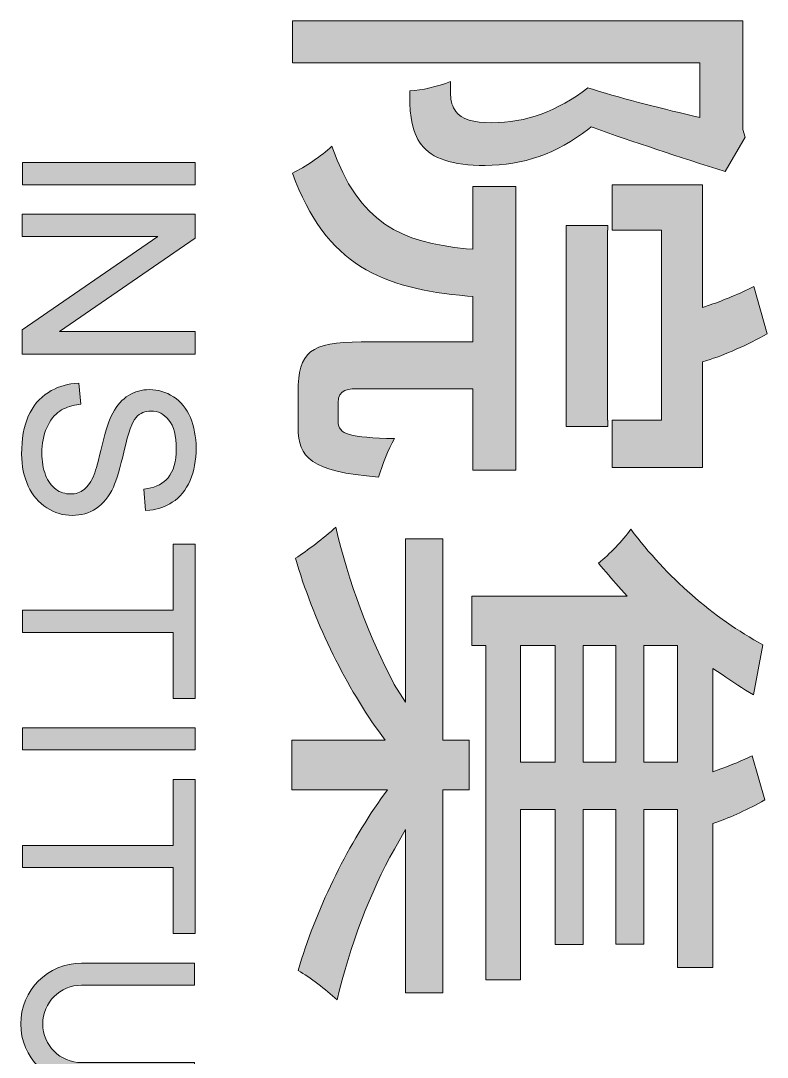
# Model space of a CAD drawing. Header units: millimetres. Extents: x 434053 to 1059003, y -2417481 to 936527.
# Drawn here: x 657312 to 657610.1, y -1955652.5 to -1955238.5 of the extents above; entities that cross this region are included whole.
import ezdxf

# ---------------------------------------------------------------- set-up
doc = ezdxf.new("R2010")
doc.units = ezdxf.units.MM
doc.header["$LTSCALE"] = 1000
doc.header["$MEASUREMENT"] = 0
doc.layers.add('_U+56FE_U+5C42 1', color=7, linetype='Continuous')
doc.layers.add('图框层', color=3, linetype='Continuous')

# ---------------------------------------------------------------- blocks, each defined once
blk = doc.blocks.new('asdfgafglogo2021h')
at = {"layer": '_U+56FE_U+5C42 1'}
h = blk.add_hatch(color=256, dxfattribs=at)
h.dxf.hatch_style = 2
edge = h.paths.add_edge_path()
edge.add_spline(control_points=[(395980.52, -17524.85), (395980.52, -17524.85), (395984.36, -17524.85), (395984.36, -17524.85), (395984.36, -17524.85), (395984.36, -17485.52), (395984.36, -17485.52), (395984.36, -17485.52), (396136.11, -17485.52), (396136.11, -17485.52), (396136.11, -17485.52), (396136.11, -17524.85), (396136.11, -17524.85), (396136.11, -17524.85), (396141.21, -17524.85), (396141.21, -17524.85), (396141.21, -17524.85), (396141.21, -17524.81), (396141.21, -17524.81), (396141.21, -17524.81), (396173.9, -17524.81), (396173.9, -17524.81), (396173.9, -17524.81), (396173.9, -17452.7), (396173.9, -17452.7), (396173.9, -17452.7), (396089.44, -17452.7), (396089.44, -17452.7), (396089.44, -17452.7), (396088.44, -17449.33), (396088.44, -17449.33), (396084.29, -17435.43), (396075.88, -17416.41), (396067.1, -17400.96), (396067.1, -17400.96), (396029.36, -17411.65), (396029.36, -17411.65), (396035.08, -17423.25), (396040.2, -17435.43), (396044, -17446.48), (396044, -17446.48), (396046.14, -17452.7), (396046.14, -17452.7), (396046.14, -17452.7), (395948.23, -17452.7), (395948.23, -17452.7), (395948.23, -17452.7), (395948.23, -17524.81), (395948.23, -17524.81), (395948.23, -17524.81), (395980.52, -17524.81), (395980.52, -17524.81), (395980.52, -17524.81), (395980.52, -17524.85), (395980.52, -17524.85)], knot_values=[0, 0, 0, 0, 1, 1, 1, 2, 2, 2, 3, 3, 3, 4, 4, 4, 5, 5, 5, 6, 6, 6, 7, 7, 7, 8, 8, 8, 9, 9, 9, 10, 10, 10, 11, 11, 11, 12, 12, 12, 13, 13, 13, 14, 14, 14, 15, 15, 15, 16, 16, 16, 17, 17, 17, 18, 18, 18, 18], degree=3, periodic=0)
h = blk.add_hatch(color=256, dxfattribs=at)
h.dxf.hatch_style = 2
edge = h.paths.add_edge_path()
edge.add_spline(control_points=[(396391.79, -17780.56), (396391.79, -17780.56), (396391.79, -17706.18), (396391.79, -17706.18), (396391.79, -17706.18), (396384.36, -17711.52), (396384.36, -17711.52), (396345.89, -17739.1), (396294.55, -17763.68), (396246.39, -17777.71), (396240.22, -17768.25), (396230.55, -17755.46), (396221.57, -17745.48), (396264.78, -17735.53), (396310.09, -17718.72), (396347.12, -17698.79), (396347.12, -17698.79), (396361.27, -17689.95), (396361.27, -17689.95), (396361.27, -17689.95), (396230.81, -17689.95), (396230.81, -17689.95), (396230.81, -17689.95), (396230.81, -17660.01), (396230.81, -17660.01), (396230.81, -17660.01), (396391.79, -17660.01), (396391.79, -17660.01), (396391.79, -17660.01), (396391.79, -17638.92), (396391.79, -17638.92), (396391.79, -17638.92), (396431.24, -17638.92), (396431.24, -17638.92), (396431.24, -17638.92), (396431.24, -17660.01), (396431.24, -17660.01), (396431.24, -17660.01), (396593.45, -17660.01), (396593.45, -17660.01), (396593.45, -17660.01), (396593.45, -17689.95), (396593.45, -17689.95), (396593.45, -17689.95), (396463.07, -17689.95), (396463.07, -17689.95), (396463.07, -17689.95), (396478.73, -17698.76), (396478.73, -17698.76), (396512.59, -17717.78), (396556.07, -17734.27), (396599.19, -17744.51), (396590.72, -17753.61), (396581.34, -17765.92), (396575.62, -17775.61), (396528.24, -17761.74), (396477.31, -17737.15), (396438.67, -17709.45), (396438.67, -17709.45), (396431.24, -17704.11), (396431.24, -17704.11), (396431.24, -17704.11), (396431.24, -17780.56), (396431.24, -17780.56), (396431.24, -17780.56), (396391.79, -17780.56), (396391.79, -17780.56)], knot_values=[0, 0, 0, 0, 1, 1, 1, 2, 2, 2, 3, 3, 3, 4, 4, 4, 5, 5, 5, 6, 6, 6, 7, 7, 7, 8, 8, 8, 9, 9, 9, 10, 10, 10, 11, 11, 11, 12, 12, 12, 13, 13, 13, 14, 14, 14, 15, 15, 15, 16, 16, 16, 17, 17, 17, 18, 18, 18, 19, 19, 19, 20, 20, 20, 21, 21, 21, 22, 22, 22, 22], degree=3, periodic=0)
edge = h.paths.add_edge_path()
edge.add_spline(control_points=[(396276.75, -17636.98), (396276.75, -17636.98), (396276.75, -17512.86), (396276.75, -17512.86), (396276.75, -17512.86), (396268.93, -17519.79), (396268.93, -17519.79), (396262.75, -17525.3), (396256.56, -17530.52), (396250.39, -17535.67), (396243.11, -17526.92), (396232.46, -17516.49), (396223.24, -17509.85), (396261.09, -17481.63), (396294.34, -17443.69), (396315.55, -17404.42), (396315.55, -17404.42), (396355.56, -17412.04), (396355.56, -17412.04), (396350.42, -17420.39), (396345.01, -17428.72), (396339.34, -17437.05), (396339.34, -17437.05), (396334.34, -17444.4), (396334.34, -17444.4), (396334.34, -17444.4), (396416.97, -17444.4), (396416.97, -17444.4), (396416.97, -17444.4), (396414.7, -17438.12), (396414.7, -17438.12), (396411.59, -17429.5), (396407.91, -17420.85), (396404.14, -17412.94), (396404.14, -17412.94), (396439.47, -17403), (396439.47, -17403), (396446.84, -17416.15), (396453.35, -17430.21), (396457.16, -17441.23), (396457.16, -17441.23), (396458.24, -17444.4), (396458.24, -17444.4), (396458.24, -17444.4), (396573.19, -17444.4), (396573.19, -17444.4), (396573.19, -17444.4), (396573.19, -17472.69), (396573.19, -17472.69), (396573.19, -17472.69), (396446.97, -17472.69), (396446.97, -17472.69), (396446.97, -17472.69), (396446.97, -17499.45), (396446.97, -17499.45), (396446.97, -17499.45), (396554.56, -17499.45), (396554.56, -17499.45), (396554.56, -17499.45), (396554.56, -17521.93), (396554.56, -17521.93), (396554.56, -17521.93), (396446.97, -17521.93), (396446.97, -17521.93), (396446.97, -17521.93), (396446.97, -17547.88), (396446.97, -17547.88), (396446.97, -17547.88), (396554.97, -17547.88), (396554.97, -17547.88), (396554.97, -17547.88), (396554.97, -17570.33), (396554.97, -17570.33), (396554.97, -17570.33), (396446.97, -17570.33), (396446.97, -17570.33), (396446.97, -17570.33), (396446.97, -17597.94), (396446.97, -17597.94), (396446.97, -17597.94), (396583.12, -17597.94), (396583.12, -17597.94), (396583.12, -17597.94), (396583.12, -17625.8), (396583.12, -17625.8), (396583.12, -17625.8), (396316.19, -17625.8), (396316.19, -17625.8), (396316.19, -17625.8), (396316.19, -17636.98), (396316.19, -17636.98), (396316.19, -17636.98), (396276.75, -17636.98), (396276.75, -17636.98)], knot_values=[0, 0, 0, 0, 1, 1, 1, 2, 2, 2, 3, 3, 3, 4, 4, 4, 5, 5, 5, 6, 6, 6, 7, 7, 7, 8, 8, 8, 9, 9, 9, 10, 10, 10, 11, 11, 11, 12, 12, 12, 13, 13, 13, 14, 14, 14, 15, 15, 15, 16, 16, 16, 17, 17, 17, 18, 18, 18, 19, 19, 19, 20, 20, 20, 21, 21, 21, 22, 22, 22, 23, 23, 23, 24, 24, 24, 25, 25, 25, 26, 26, 26, 27, 27, 27, 28, 28, 28, 29, 29, 29, 30, 30, 30, 31, 31, 31, 31], degree=3, periodic=0)
h.paths.add_polyline_path([(396316.19, -17597.94), (396409.18, -17597.94), (396409.18, -17570.33), (396316.19, -17570.33)])
h.paths.add_polyline_path([(396316.19, -17547.88), (396409.18, -17547.88), (396409.18, -17521.93), (396316.19, -17521.93)])
h.paths.add_polyline_path([(396316.19, -17499.45), (396409.18, -17499.45), (396409.18, -17472.69), (396316.19, -17472.69)])
h = blk.add_hatch(color=256, dxfattribs=at)
h.dxf.hatch_style = 2
edge = h.paths.add_edge_path()
edge.add_spline(control_points=[(395903.39, -17543.54), (395903.39, -17543.54), (395901.83, -17541.53), (395901.83, -17541.53), (395901.83, -17541.53), (395902.7, -17539.1), (395902.7, -17539.1), (395913.32, -17509.49), (395926.25, -17470.65), (395937.53, -17434.49), (395937.53, -17434.49), (395910.18, -17418.71), (395910.18, -17418.71), (395910.18, -17418.71), (395903.82, -17420.43), (395903.82, -17420.43), (395903.82, -17420.43), (395817.06, -17420.43), (395817.06, -17420.43), (395817.06, -17420.43), (395817.06, -17780.18), (395817.06, -17780.18), (395817.06, -17780.18), (395850.7, -17780.18), (395850.7, -17780.18), (395850.7, -17780.18), (395850.7, -17454.9), (395850.7, -17454.9), (395850.7, -17454.9), (395894.47, -17454.9), (395894.47, -17454.9), (395894.47, -17454.9), (395893.06, -17460.7), (395893.06, -17460.7), (395886.31, -17488.56), (395878.47, -17520.15), (395870.59, -17544.32), (395889.41, -17568.49), (395898.57, -17593.6), (395898.57, -17620.97), (395898.57, -17635.75), (395895.65, -17645.08), (395889.64, -17649.58), (395885.85, -17652.43), (395881.32, -17653.82), (395876.2, -17653.82), (395876.16, -17653.82), (395873.01, -17654.02), (395871.26, -17654.02), (395869.52, -17654.02), (395867.66, -17653.95), (395865.52, -17653.86), (395869.93, -17664.51), (395872.52, -17676.86), (395873.17, -17686.38), (395875.13, -17686.45), (395877.07, -17686.48), (395878.98, -17686.48), (395884.56, -17686.48), (395889.84, -17686.19), (395894.31, -17685.44), (395904.43, -17683.7), (395910.85, -17681.26), (395915.89, -17677.22), (395927.3, -17668.66), (395932.64, -17652.49), (395932.64, -17626.35), (395932.64, -17595.8), (395923.34, -17569.49), (395903.39, -17543.54)], knot_values=[0, 0, 0, 0, 1, 1, 1, 2, 2, 2, 3, 3, 3, 4, 4, 4, 5, 5, 5, 6, 6, 6, 7, 7, 7, 8, 8, 8, 9, 9, 9, 10, 10, 10, 11, 11, 11, 12, 12, 12, 13, 13, 13, 14, 14, 14, 15, 15, 15, 16, 16, 16, 17, 17, 17, 18, 18, 18, 19, 19, 19, 20, 20, 20, 21, 21, 21, 22, 22, 22, 23, 23, 23, 23], degree=3, periodic=0)
h = blk.add_hatch(color=256, dxfattribs=at)
h.dxf.hatch_style = 2
h.paths.add_polyline_path([(396141.21, -17528.4), (396136.11, -17528.4), (396136.11, -17528.44), (395984.36, -17528.44), (395984.36, -17528.4), (395980.52, -17528.4), (395980.52, -17561.65), (396141.21, -17561.65)])
h = blk.add_hatch(color=256, dxfattribs=at)
h.dxf.hatch_style = 2
edge = h.paths.add_edge_path()
edge.add_spline(control_points=[(396150.82, -17698.53), (396149.88, -17734.3), (396147.66, -17743.63), (396137.21, -17743.63), (396137.21, -17743.63), (396122.31, -17743.63), (396122.31, -17743.63), (396111, -17743.63), (396111, -17735.3), (396111, -17725.68), (396111, -17725.68), (396111, -17636.14), (396111, -17636.14), (396111, -17636.14), (396175.96, -17636.14), (396175.96, -17636.14), (396175.96, -17636.14), (396175.96, -17601.66), (396175.96, -17601.66), (396175.96, -17601.66), (395949.48, -17601.66), (395949.48, -17601.66), (395949.48, -17601.66), (395949.48, -17636.14), (395949.48, -17636.14), (395949.48, -17636.14), (395999.6, -17636.14), (395999.6, -17636.14), (395999.6, -17636.14), (395999.12, -17641.29), (395999.12, -17641.29), (395994.16, -17692.96), (395978.93, -17727.46), (395917.34, -17748.56), (395925.17, -17757.34), (395933.9, -17769.68), (395938.71, -17780.18), (396012.69, -17753.25), (396030.86, -17708.35), (396036.94, -17640.41), (396036.94, -17640.41), (396037.33, -17636.14), (396037.33, -17636.14), (396037.33, -17636.14), (396073.63, -17636.14), (396073.63, -17636.14), (396073.63, -17636.14), (396073.63, -17725.26), (396073.63, -17725.26), (396073.63, -17765.73), (396081.49, -17775.61), (396113.62, -17775.61), (396113.62, -17775.61), (396142.19, -17775.61), (396142.19, -17775.61), (396165.44, -17775.61), (396177.43, -17765.85), (396181.5, -17711.36), (396171.65, -17708.35), (396159.77, -17703.81), (396150.82, -17698.53)], knot_values=[0, 0, 0, 0, 1, 1, 1, 2, 2, 2, 3, 3, 3, 4, 4, 4, 5, 5, 5, 6, 6, 6, 7, 7, 7, 8, 8, 8, 9, 9, 9, 10, 10, 10, 11, 11, 11, 12, 12, 12, 13, 13, 13, 14, 14, 14, 15, 15, 15, 16, 16, 16, 17, 17, 17, 18, 18, 18, 19, 19, 19, 20, 20, 20, 20], degree=3, periodic=0)
h = blk.add_hatch(color=256, dxfattribs=at)
h.dxf.hatch_style = 2
h.paths.add_polyline_path([(395930.41, -17995.6), (395948.03, -17995.6), (395948.03, -17857.8), (395930.41, -17857.8)])
h = blk.add_hatch(color=256, dxfattribs=at)
h.dxf.hatch_style = 2
h.paths.add_polyline_path([(396065.32, -17966.21), (395990.78, -17857.8), (395971.49, -17857.8), (395971.49, -17996.03), (395989.52, -17996.03), (395989.52, -17887.51), (396064.07, -17996.03), (396083.31, -17996.03), (396083.31, -17857.8), (396065.32, -17857.8)])
h = blk.add_hatch(color=256, dxfattribs=at)
h.dxf.hatch_style = 2
edge = h.paths.add_edge_path()
edge.add_spline(control_points=[(396189.53, -17923.07), (396184.14, -17920.62), (396174.29, -17917.75), (396160.26, -17914.5), (396145.92, -17911.17), (396137.29, -17908.05), (396133.92, -17904.97), (396130.47, -17901.77), (396128.8, -17897.87), (396128.8, -17893.03), (396128.8, -17887.52), (396131.23, -17882.75), (396136.04, -17878.84), (396140.88, -17874.87), (396148.42, -17872.94), (396159.1, -17872.94), (396169.17, -17872.94), (396176.9, -17875.13), (396182.05, -17879.44), (396186.58, -17883.24), (396189.51, -17888.71), (396190.75, -17895.7), (396190.75, -17895.7), (396191.3, -17898.71), (396191.3, -17898.71), (396191.3, -17898.71), (396208.37, -17897.45), (396208.37, -17897.45), (396208.37, -17897.45), (396207.95, -17893.93), (396207.95, -17893.93), (396207.23, -17887.31), (396205.2, -17881.49), (396201.71, -17876.13), (396197.72, -17869.9), (396191.87, -17865.12), (396184.35, -17861.9), (396176.84, -17858.69), (396168.1, -17857.07), (396158.38, -17857.07), (396149.46, -17857.07), (396141.27, -17858.62), (396134.05, -17861.67), (396126.78, -17864.7), (396121.16, -17869.24), (396117.36, -17875.18), (396113.59, -17881.06), (396111.69, -17887.48), (396111.69, -17894.24), (396111.69, -17900.51), (396113.21, -17906), (396116.35, -17911.03), (396119.38, -17915.95), (396124.14, -17920.2), (396130.5, -17923.64), (396135.36, -17926.25), (396143.96, -17929.07), (396156.07, -17932.01), (396168.19, -17934.99), (396176.1, -17937.19), (396179.61, -17938.57), (396185.08, -17940.68), (396189.06, -17943.34), (396191.44, -17946.48), (396193.84, -17949.56), (396195.05, -17953.26), (396195.05, -17957.49), (396195.05, -17961.62), (396193.79, -17965.5), (396191.33, -17968.97), (396188.79, -17972.49), (396184.97, -17975.28), (396179.95, -17977.26), (396174.89, -17979.26), (396168.96, -17980.28), (396162.32, -17980.28), (396154.93, -17980.28), (396148.13, -17978.94), (396142.12, -17976.29), (396136.17, -17973.69), (396131.7, -17970.17), (396128.84, -17965.83), (396126.41, -17962.21), (396124.73, -17957.67), (396123.82, -17952.31), (396123.82, -17952.31), (396123.25, -17949.21), (396123.25, -17949.21), (396123.25, -17949.21), (396106.54, -17950.71), (396106.54, -17950.71), (396106.54, -17950.71), (396106.82, -17954.13), (396106.82, -17954.13), (396107.52, -17961.88), (396109.91, -17968.9), (396113.9, -17975.01), (396118.54, -17982.22), (396124.78, -17987.49), (396132.98, -17991.1), (396140.95, -17994.61), (396151.1, -17996.38), (396163.15, -17996.38), (396172.68, -17996.38), (396181.29, -17994.62), (396188.71, -17991.14), (396196.28, -17987.6), (396202.14, -17982.6), (396206.12, -17976.3), (396210.14, -17969.98), (396212.17, -17963.15), (396212.17, -17956), (396212.17, -17948.82), (396210.31, -17942.38), (396206.65, -17936.88), (396202.96, -17931.29), (396197.2, -17926.65), (396189.53, -17923.07)], knot_values=[0, 0, 0, 0, 1, 1, 1, 2, 2, 2, 3, 3, 3, 4, 4, 4, 5, 5, 5, 6, 6, 6, 7, 7, 7, 8, 8, 8, 9, 9, 9, 10, 10, 10, 11, 11, 11, 12, 12, 12, 13, 13, 13, 14, 14, 14, 15, 15, 15, 16, 16, 16, 17, 17, 17, 18, 18, 18, 19, 19, 19, 20, 20, 20, 21, 21, 21, 22, 22, 22, 23, 23, 23, 24, 24, 24, 25, 25, 25, 26, 26, 26, 27, 27, 27, 28, 28, 28, 29, 29, 29, 30, 30, 30, 31, 31, 31, 32, 32, 32, 33, 33, 33, 34, 34, 34, 35, 35, 35, 36, 36, 36, 37, 37, 37, 38, 38, 38, 39, 39, 39, 39], degree=3, periodic=0)
h = blk.add_hatch(color=256, dxfattribs=at)
h.dxf.hatch_style = 2
h.paths.add_polyline_path([(396235.23, -17875.44), (396287.97, -17875.44), (396287.97, -17995.6), (396305.6, -17995.6), (396305.6, -17875.44), (396358.34, -17875.44), (396358.34, -17857.8), (396235.23, -17857.8)])
h = blk.add_hatch(color=256, dxfattribs=at)
h.dxf.hatch_style = 2
h.paths.add_polyline_path([(396381.85, -17995.6), (396399.47, -17995.6), (396399.47, -17857.8), (396381.85, -17857.8)])
h = blk.add_hatch(color=256, dxfattribs=at)
h.dxf.hatch_style = 2
h.paths.add_polyline_path([(396422.98, -17875.44), (396475.71, -17875.44), (396475.71, -17995.6), (396493.34, -17995.6), (396493.34, -17875.44), (396546.09, -17875.44), (396546.09, -17857.8), (396422.98, -17857.8)])
h = blk.add_hatch(color=256, dxfattribs=at)
h.dxf.hatch_style = 2
edge = h.paths.add_edge_path()
edge.add_spline(control_points=[(396649.26, -17948.53), (396649.26, -17965.61), (396635.39, -17979.5), (396618.34, -17979.5), (396601.28, -17979.5), (396587.4, -17965.61), (396587.4, -17948.53), (396587.4, -17948.53), (396587.4, -17858.25), (396587.4, -17858.25), (396587.4, -17858.25), (396569.75, -17858.25), (396569.75, -17858.25), (396569.75, -17858.25), (396569.75, -17948.53), (396569.75, -17948.53), (396569.75, -17975.31), (396591.55, -17997.1), (396618.34, -17997.1), (396645.12, -17997.1), (396666.9, -17975.31), (396666.9, -17948.53), (396666.9, -17948.53), (396666.9, -17858.25), (396666.9, -17858.25), (396666.9, -17858.25), (396649.26, -17858.25), (396649.26, -17858.25), (396649.26, -17858.25), (396649.26, -17948.53), (396649.26, -17948.53)], knot_values=[0, 0, 0, 0, 1, 1, 1, 2, 2, 2, 3, 3, 3, 4, 4, 4, 5, 5, 5, 6, 6, 6, 7, 7, 7, 8, 8, 8, 9, 9, 9, 10, 10, 10, 10], degree=3, periodic=0)
at = {"layer": '_U+56FE_U+5C42 1', "lineweight": 0}
for p, q in [((396409.18, -17472.69), (396316.19, -17472.69)), ((396316.19, -17472.69), (396316.19, -17499.45)), ((396409.18, -17499.45), (396409.18, -17472.69)), ((396316.19, -17499.45), (396409.18, -17499.45)), ((396409.18, -17521.93), (396316.19, -17521.93)), ((396316.19, -17521.93), (396316.19, -17547.88)), ((396409.18, -17547.88), (396409.18, -17521.93)), ((396316.19, -17547.88), (396409.18, -17547.88)), ((396409.18, -17570.33), (396316.19, -17570.33)), ((396316.19, -17570.33), (396316.19, -17597.94)), ((396409.18, -17597.94), (396409.18, -17570.33)), ((396316.19, -17597.94), (396409.18, -17597.94))]:
    blk.add_line(p, q, dxfattribs=at)
for points in [[(396141.21, -17528.4), (396136.11, -17528.4), (396136.11, -17528.44), (395984.36, -17528.44), (395984.36, -17528.4), (395980.52, -17528.4), (395980.52, -17561.65), (396141.21, -17561.65), (396141.21, -17528.4)], [(395930.41, -17995.6), (395948.03, -17995.6), (395948.03, -17857.8), (395930.41, -17857.8), (395930.41, -17995.6)], [(396065.32, -17966.21), (395990.78, -17857.8), (395971.49, -17857.8), (395971.49, -17996.03), (395989.52, -17996.03), (395989.52, -17887.51), (396064.07, -17996.03), (396083.31, -17996.03), (396083.31, -17857.8), (396065.32, -17857.8), (396065.32, -17966.21)], [(396235.23, -17875.44), (396287.97, -17875.44), (396287.97, -17995.6), (396305.6, -17995.6), (396305.6, -17875.44), (396358.34, -17875.44), (396358.34, -17857.8), (396235.23, -17857.8), (396235.23, -17875.44)], [(396381.85, -17995.6), (396399.47, -17995.6), (396399.47, -17857.8), (396381.85, -17857.8), (396381.85, -17995.6)], [(396422.98, -17875.44), (396475.71, -17875.44), (396475.71, -17995.6), (396493.34, -17995.6), (396493.34, -17875.44), (396546.09, -17875.44), (396546.09, -17857.8), (396422.98, -17857.8), (396422.98, -17875.44)]]:
    blk.add_lwpolyline(points, dxfattribs=at)
for points, knots in [([(395980.52, -17524.85), (395980.52, -17524.85), (395984.36, -17524.85), (395984.36, -17524.85), (395984.36, -17524.85), (395984.36, -17485.52), (395984.36, -17485.52), (395984.36, -17485.52), (396136.11, -17485.52), (396136.11, -17485.52), (396136.11, -17485.52), (396136.11, -17524.85), (396136.11, -17524.85), (396136.11, -17524.85), (396141.21, -17524.85), (396141.21, -17524.85), (396141.21, -17524.85), (396141.21, -17524.81), (396141.21, -17524.81), (396141.21, -17524.81), (396173.9, -17524.81), (396173.9, -17524.81), (396173.9, -17524.81), (396173.9, -17452.7), (396173.9, -17452.7), (396173.9, -17452.7), (396089.44, -17452.7), (396089.44, -17452.7), (396089.44, -17452.7), (396088.44, -17449.33), (396088.44, -17449.33), (396084.29, -17435.43), (396075.88, -17416.41), (396067.1, -17400.96), (396067.1, -17400.96), (396029.36, -17411.65), (396029.36, -17411.65), (396035.08, -17423.25), (396040.2, -17435.43), (396044, -17446.48), (396044, -17446.48), (396046.14, -17452.7), (396046.14, -17452.7), (396046.14, -17452.7), (395948.23, -17452.7), (395948.23, -17452.7), (395948.23, -17452.7), (395948.23, -17524.81), (395948.23, -17524.81), (395948.23, -17524.81), (395980.52, -17524.81), (395980.52, -17524.81), (395980.52, -17524.81), (395980.52, -17524.85), (395980.52, -17524.85)], [0, 0, 0, 0, 1, 1, 1, 2, 2, 2, 3, 3, 3, 4, 4, 4, 5, 5, 5, 6, 6, 6, 7, 7, 7, 8, 8, 8, 9, 9, 9, 10, 10, 10, 11, 11, 11, 12, 12, 12, 13, 13, 13, 14, 14, 14, 15, 15, 15, 16, 16, 16, 17, 17, 17, 18, 18, 18, 18]), ([(395903.39, -17543.54), (395903.39, -17543.54), (395901.83, -17541.53), (395901.83, -17541.53), (395901.83, -17541.53), (395902.7, -17539.1), (395902.7, -17539.1), (395913.32, -17509.49), (395926.25, -17470.65), (395937.53, -17434.49), (395937.53, -17434.49), (395910.18, -17418.71), (395910.18, -17418.71), (395910.18, -17418.71), (395903.82, -17420.43), (395903.82, -17420.43), (395903.82, -17420.43), (395817.06, -17420.43), (395817.06, -17420.43), (395817.06, -17420.43), (395817.06, -17780.18), (395817.06, -17780.18), (395817.06, -17780.18), (395850.7, -17780.18), (395850.7, -17780.18), (395850.7, -17780.18), (395850.7, -17454.9), (395850.7, -17454.9), (395850.7, -17454.9), (395894.47, -17454.9), (395894.47, -17454.9), (395894.47, -17454.9), (395893.06, -17460.7), (395893.06, -17460.7), (395886.31, -17488.56), (395878.47, -17520.15), (395870.59, -17544.32), (395889.41, -17568.49), (395898.57, -17593.6), (395898.57, -17620.97), (395898.57, -17635.75), (395895.65, -17645.08), (395889.64, -17649.58), (395885.85, -17652.43), (395881.32, -17653.82), (395876.2, -17653.82), (395876.16, -17653.82), (395873.01, -17654.02), (395871.26, -17654.02), (395869.52, -17654.02), (395867.66, -17653.95), (395865.52, -17653.86), (395869.93, -17664.51), (395872.52, -17676.86), (395873.17, -17686.38), (395875.13, -17686.45), (395877.07, -17686.48), (395878.98, -17686.48), (395884.56, -17686.48), (395889.84, -17686.19), (395894.31, -17685.44), (395904.43, -17683.7), (395910.85, -17681.26), (395915.89, -17677.22), (395927.3, -17668.66), (395932.64, -17652.49), (395932.64, -17626.35), (395932.64, -17595.8), (395923.34, -17569.49), (395903.39, -17543.54)], [0, 0, 0, 0, 1, 1, 1, 2, 2, 2, 3, 3, 3, 4, 4, 4, 5, 5, 5, 6, 6, 6, 7, 7, 7, 8, 8, 8, 9, 9, 9, 10, 10, 10, 11, 11, 11, 12, 12, 12, 13, 13, 13, 14, 14, 14, 15, 15, 15, 16, 16, 16, 17, 17, 17, 18, 18, 18, 19, 19, 19, 20, 20, 20, 21, 21, 21, 22, 22, 22, 23, 23, 23, 23]), ([(396150.82, -17698.53), (396149.88, -17734.3), (396147.66, -17743.63), (396137.21, -17743.63), (396137.21, -17743.63), (396122.31, -17743.63), (396122.31, -17743.63), (396111, -17743.63), (396111, -17735.3), (396111, -17725.68), (396111, -17725.68), (396111, -17636.14), (396111, -17636.14), (396111, -17636.14), (396175.96, -17636.14), (396175.96, -17636.14), (396175.96, -17636.14), (396175.96, -17601.66), (396175.96, -17601.66), (396175.96, -17601.66), (395949.48, -17601.66), (395949.48, -17601.66), (395949.48, -17601.66), (395949.48, -17636.14), (395949.48, -17636.14), (395949.48, -17636.14), (395999.6, -17636.14), (395999.6, -17636.14), (395999.6, -17636.14), (395999.12, -17641.29), (395999.12, -17641.29), (395994.16, -17692.96), (395978.93, -17727.46), (395917.34, -17748.56), (395925.17, -17757.34), (395933.9, -17769.68), (395938.71, -17780.18), (396012.69, -17753.25), (396030.86, -17708.35), (396036.94, -17640.41), (396036.94, -17640.41), (396037.33, -17636.14), (396037.33, -17636.14), (396037.33, -17636.14), (396073.63, -17636.14), (396073.63, -17636.14), (396073.63, -17636.14), (396073.63, -17725.26), (396073.63, -17725.26), (396073.63, -17765.73), (396081.49, -17775.61), (396113.62, -17775.61), (396113.62, -17775.61), (396142.19, -17775.61), (396142.19, -17775.61), (396165.44, -17775.61), (396177.43, -17765.85), (396181.5, -17711.36), (396171.65, -17708.35), (396159.77, -17703.81), (396150.82, -17698.53)], [0, 0, 0, 0, 1, 1, 1, 2, 2, 2, 3, 3, 3, 4, 4, 4, 5, 5, 5, 6, 6, 6, 7, 7, 7, 8, 8, 8, 9, 9, 9, 10, 10, 10, 11, 11, 11, 12, 12, 12, 13, 13, 13, 14, 14, 14, 15, 15, 15, 16, 16, 16, 17, 17, 17, 18, 18, 18, 19, 19, 19, 20, 20, 20, 20]), ([(396189.53, -17923.07), (396184.14, -17920.62), (396174.29, -17917.75), (396160.26, -17914.5), (396145.92, -17911.17), (396137.29, -17908.05), (396133.92, -17904.97), (396130.47, -17901.77), (396128.8, -17897.87), (396128.8, -17893.03), (396128.8, -17887.52), (396131.23, -17882.75), (396136.04, -17878.84), (396140.88, -17874.87), (396148.42, -17872.94), (396159.1, -17872.94), (396169.17, -17872.94), (396176.9, -17875.13), (396182.05, -17879.44), (396186.58, -17883.24), (396189.51, -17888.71), (396190.75, -17895.7), (396190.75, -17895.7), (396191.3, -17898.71), (396191.3, -17898.71), (396191.3, -17898.71), (396208.37, -17897.45), (396208.37, -17897.45), (396208.37, -17897.45), (396207.95, -17893.93), (396207.95, -17893.93), (396207.23, -17887.31), (396205.2, -17881.49), (396201.71, -17876.13), (396197.72, -17869.9), (396191.87, -17865.12), (396184.35, -17861.9), (396176.84, -17858.69), (396168.1, -17857.07), (396158.38, -17857.07), (396149.46, -17857.07), (396141.27, -17858.62), (396134.05, -17861.67), (396126.78, -17864.7), (396121.16, -17869.24), (396117.36, -17875.18), (396113.59, -17881.06), (396111.69, -17887.48), (396111.69, -17894.24), (396111.69, -17900.51), (396113.21, -17906), (396116.35, -17911.03), (396119.38, -17915.95), (396124.14, -17920.2), (396130.5, -17923.64), (396135.36, -17926.25), (396143.96, -17929.07), (396156.07, -17932.01), (396168.19, -17934.99), (396176.1, -17937.19), (396179.61, -17938.57), (396185.08, -17940.68), (396189.06, -17943.34), (396191.44, -17946.48), (396193.84, -17949.56), (396195.05, -17953.26), (396195.05, -17957.49), (396195.05, -17961.62), (396193.79, -17965.5), (396191.33, -17968.97), (396188.79, -17972.49), (396184.97, -17975.28), (396179.95, -17977.26), (396174.89, -17979.26), (396168.96, -17980.28), (396162.32, -17980.28), (396154.93, -17980.28), (396148.13, -17978.94), (396142.12, -17976.29), (396136.17, -17973.69), (396131.7, -17970.17), (396128.84, -17965.83), (396126.41, -17962.21), (396124.73, -17957.67), (396123.82, -17952.31), (396123.82, -17952.31), (396123.25, -17949.21), (396123.25, -17949.21), (396123.25, -17949.21), (396106.54, -17950.71), (396106.54, -17950.71), (396106.54, -17950.71), (396106.82, -17954.13), (396106.82, -17954.13), (396107.52, -17961.88), (396109.91, -17968.9), (396113.9, -17975.01), (396118.54, -17982.22), (396124.78, -17987.49), (396132.98, -17991.1), (396140.95, -17994.61), (396151.1, -17996.38), (396163.15, -17996.38), (396172.68, -17996.38), (396181.29, -17994.62), (396188.71, -17991.14), (396196.28, -17987.6), (396202.14, -17982.6), (396206.12, -17976.3), (396210.14, -17969.98), (396212.17, -17963.15), (396212.17, -17956), (396212.17, -17948.82), (396210.31, -17942.38), (396206.65, -17936.88), (396202.96, -17931.29), (396197.2, -17926.65), (396189.53, -17923.07)], [0, 0, 0, 0, 1, 1, 1, 2, 2, 2, 3, 3, 3, 4, 4, 4, 5, 5, 5, 6, 6, 6, 7, 7, 7, 8, 8, 8, 9, 9, 9, 10, 10, 10, 11, 11, 11, 12, 12, 12, 13, 13, 13, 14, 14, 14, 15, 15, 15, 16, 16, 16, 17, 17, 17, 18, 18, 18, 19, 19, 19, 20, 20, 20, 21, 21, 21, 22, 22, 22, 23, 23, 23, 24, 24, 24, 25, 25, 25, 26, 26, 26, 27, 27, 27, 28, 28, 28, 29, 29, 29, 30, 30, 30, 31, 31, 31, 32, 32, 32, 33, 33, 33, 34, 34, 34, 35, 35, 35, 36, 36, 36, 37, 37, 37, 38, 38, 38, 39, 39, 39, 39]), ([(396649.26, -17948.53), (396649.26, -17965.61), (396635.39, -17979.5), (396618.34, -17979.5), (396601.28, -17979.5), (396587.4, -17965.61), (396587.4, -17948.53), (396587.4, -17948.53), (396587.4, -17858.25), (396587.4, -17858.25), (396587.4, -17858.25), (396569.75, -17858.25), (396569.75, -17858.25), (396569.75, -17858.25), (396569.75, -17948.53), (396569.75, -17948.53), (396569.75, -17975.31), (396591.55, -17997.1), (396618.34, -17997.1), (396645.12, -17997.1), (396666.9, -17975.31), (396666.9, -17948.53), (396666.9, -17948.53), (396666.9, -17858.25), (396666.9, -17858.25), (396666.9, -17858.25), (396649.26, -17858.25), (396649.26, -17858.25), (396649.26, -17858.25), (396649.26, -17948.53), (396649.26, -17948.53)], [0, 0, 0, 0, 1, 1, 1, 2, 2, 2, 3, 3, 3, 4, 4, 4, 5, 5, 5, 6, 6, 6, 7, 7, 7, 8, 8, 8, 9, 9, 9, 10, 10, 10, 10])]:
    blk.add_open_spline(points, degree=3, knots=knots, dxfattribs=at)
for points in [[(396223.24, -17509.85), (396261.09, -17481.63), (396294.34, -17443.69), (396315.55, -17404.42)], [(396315.55, -17404.42), (396315.55, -17404.42), (396355.56, -17412.04), (396355.56, -17412.04)], [(396404.14, -17412.94), (396404.14, -17412.94), (396439.47, -17403), (396439.47, -17403)], [(396439.47, -17403), (396446.84, -17416.15), (396453.35, -17430.21), (396457.16, -17441.23)], [(396355.56, -17412.04), (396350.42, -17420.39), (396345.01, -17428.72), (396339.34, -17437.05)], [(396414.7, -17438.12), (396411.59, -17429.5), (396407.91, -17420.85), (396404.14, -17412.94)], [(396339.34, -17437.05), (396339.34, -17437.05), (396334.34, -17444.4), (396334.34, -17444.4)], [(396416.97, -17444.4), (396416.97, -17444.4), (396414.7, -17438.12), (396414.7, -17438.12)], [(396457.16, -17441.23), (396457.16, -17441.23), (396458.24, -17444.4), (396458.24, -17444.4)], [(396334.34, -17444.4), (396334.34, -17444.4), (396416.97, -17444.4), (396416.97, -17444.4)], [(396458.24, -17444.4), (396458.24, -17444.4), (396573.19, -17444.4), (396573.19, -17444.4)], [(396573.19, -17444.4), (396573.19, -17444.4), (396573.19, -17472.69), (396573.19, -17472.69)], [(396573.19, -17472.69), (396573.19, -17472.69), (396446.97, -17472.69), (396446.97, -17472.69)], [(396446.97, -17472.69), (396446.97, -17472.69), (396446.97, -17499.45), (396446.97, -17499.45)], [(396446.97, -17499.45), (396446.97, -17499.45), (396554.56, -17499.45), (396554.56, -17499.45)], [(396554.56, -17499.45), (396554.56, -17499.45), (396554.56, -17521.93), (396554.56, -17521.93)], [(396250.39, -17535.67), (396243.11, -17526.92), (396232.46, -17516.49), (396223.24, -17509.85)], [(396276.75, -17512.86), (396276.75, -17512.86), (396268.93, -17519.79), (396268.93, -17519.79)], [(396276.75, -17636.98), (396276.75, -17636.98), (396276.75, -17512.86), (396276.75, -17512.86)], [(396268.93, -17519.79), (396262.75, -17525.3), (396256.56, -17530.52), (396250.39, -17535.67)], [(396554.56, -17521.93), (396554.56, -17521.93), (396446.97, -17521.93), (396446.97, -17521.93)], [(396446.97, -17521.93), (396446.97, -17521.93), (396446.97, -17547.88), (396446.97, -17547.88)], [(396446.97, -17547.88), (396446.97, -17547.88), (396554.97, -17547.88), (396554.97, -17547.88)], [(396554.97, -17547.88), (396554.97, -17547.88), (396554.97, -17570.33), (396554.97, -17570.33)], [(396554.97, -17570.33), (396554.97, -17570.33), (396446.97, -17570.33), (396446.97, -17570.33)], [(396446.97, -17570.33), (396446.97, -17570.33), (396446.97, -17597.94), (396446.97, -17597.94)], [(396446.97, -17597.94), (396446.97, -17597.94), (396583.12, -17597.94), (396583.12, -17597.94)], [(396583.12, -17597.94), (396583.12, -17597.94), (396583.12, -17625.8), (396583.12, -17625.8)], [(396583.12, -17625.8), (396583.12, -17625.8), (396316.19, -17625.8), (396316.19, -17625.8)], [(396316.19, -17625.8), (396316.19, -17625.8), (396316.19, -17636.98), (396316.19, -17636.98)], [(396316.19, -17636.98), (396316.19, -17636.98), (396276.75, -17636.98), (396276.75, -17636.98)], [(396391.79, -17660.01), (396391.79, -17660.01), (396391.79, -17638.92), (396391.79, -17638.92)], [(396391.79, -17638.92), (396391.79, -17638.92), (396431.24, -17638.92), (396431.24, -17638.92)], [(396431.24, -17638.92), (396431.24, -17638.92), (396431.24, -17660.01), (396431.24, -17660.01)], [(396230.81, -17689.95), (396230.81, -17689.95), (396230.81, -17660.01), (396230.81, -17660.01)], [(396230.81, -17660.01), (396230.81, -17660.01), (396391.79, -17660.01), (396391.79, -17660.01)], [(396431.24, -17660.01), (396431.24, -17660.01), (396593.45, -17660.01), (396593.45, -17660.01)], [(396593.45, -17660.01), (396593.45, -17660.01), (396593.45, -17689.95), (396593.45, -17689.95)], [(396361.27, -17689.95), (396361.27, -17689.95), (396230.81, -17689.95), (396230.81, -17689.95)], [(396347.12, -17698.79), (396347.12, -17698.79), (396361.27, -17689.95), (396361.27, -17689.95)], [(396593.45, -17689.95), (396593.45, -17689.95), (396463.07, -17689.95), (396463.07, -17689.95)], [(396463.07, -17689.95), (396463.07, -17689.95), (396478.73, -17698.76), (396478.73, -17698.76)], [(396221.57, -17745.48), (396264.78, -17735.53), (396310.09, -17718.72), (396347.12, -17698.79)], [(396478.73, -17698.76), (396512.59, -17717.78), (396556.07, -17734.27), (396599.19, -17744.51)], [(396391.79, -17706.18), (396391.79, -17706.18), (396384.36, -17711.52), (396384.36, -17711.52)], [(396391.79, -17780.56), (396391.79, -17780.56), (396391.79, -17706.18), (396391.79, -17706.18)], [(396438.67, -17709.45), (396438.67, -17709.45), (396431.24, -17704.11), (396431.24, -17704.11)], [(396431.24, -17704.11), (396431.24, -17704.11), (396431.24, -17780.56), (396431.24, -17780.56)], [(396384.36, -17711.52), (396345.89, -17739.1), (396294.55, -17763.68), (396246.39, -17777.71)], [(396575.62, -17775.61), (396528.24, -17761.74), (396477.31, -17737.15), (396438.67, -17709.45)], [(396246.39, -17777.71), (396240.22, -17768.25), (396230.55, -17755.46), (396221.57, -17745.48)], [(396599.19, -17744.51), (396590.72, -17753.61), (396581.34, -17765.92), (396575.62, -17775.61)], [(396431.24, -17780.56), (396431.24, -17780.56), (396391.79, -17780.56), (396391.79, -17780.56)]]:
    blk.add_open_spline(points, degree=3, dxfattribs=at)
blk = doc.blocks.new('asdfgafg21GZ_LABEL3')
at = {"xscale": 0.01, "yscale": 0.01, "zscale": 0.01}
blk.add_blockref('asdfgafglogo2021h', (-3989.9251, 166.1923), dxfattribs=at)
blk = doc.blocks.new('asdfgafgA$C15443CC7')
at = {"layer": '图框层', "xscale": 150.0000000300889, "yscale": 150.0000000300889, "zscale": 150.0000000300889}
blk.add_blockref('asdfgafg21GZ_LABEL3', (208350, 87600), dxfattribs=at)
blk = doc.blocks.new('asdfadfsdhg')
at = {"xscale": 0.3333333333333333, "yscale": 0.3333333333333333, "zscale": 0.3333333333333333, "rotation": 270}
blk.add_blockref('asdfgafgA$C15443CC7', (0, 69950), dxfattribs=at)

msp = doc.modelspace()

# ---------------------------------------------------------------- block references
msp.add_blockref('asdfadfsdhg', (628800.94, -1957326.27))

doc.saveas('drawing.dxf')
